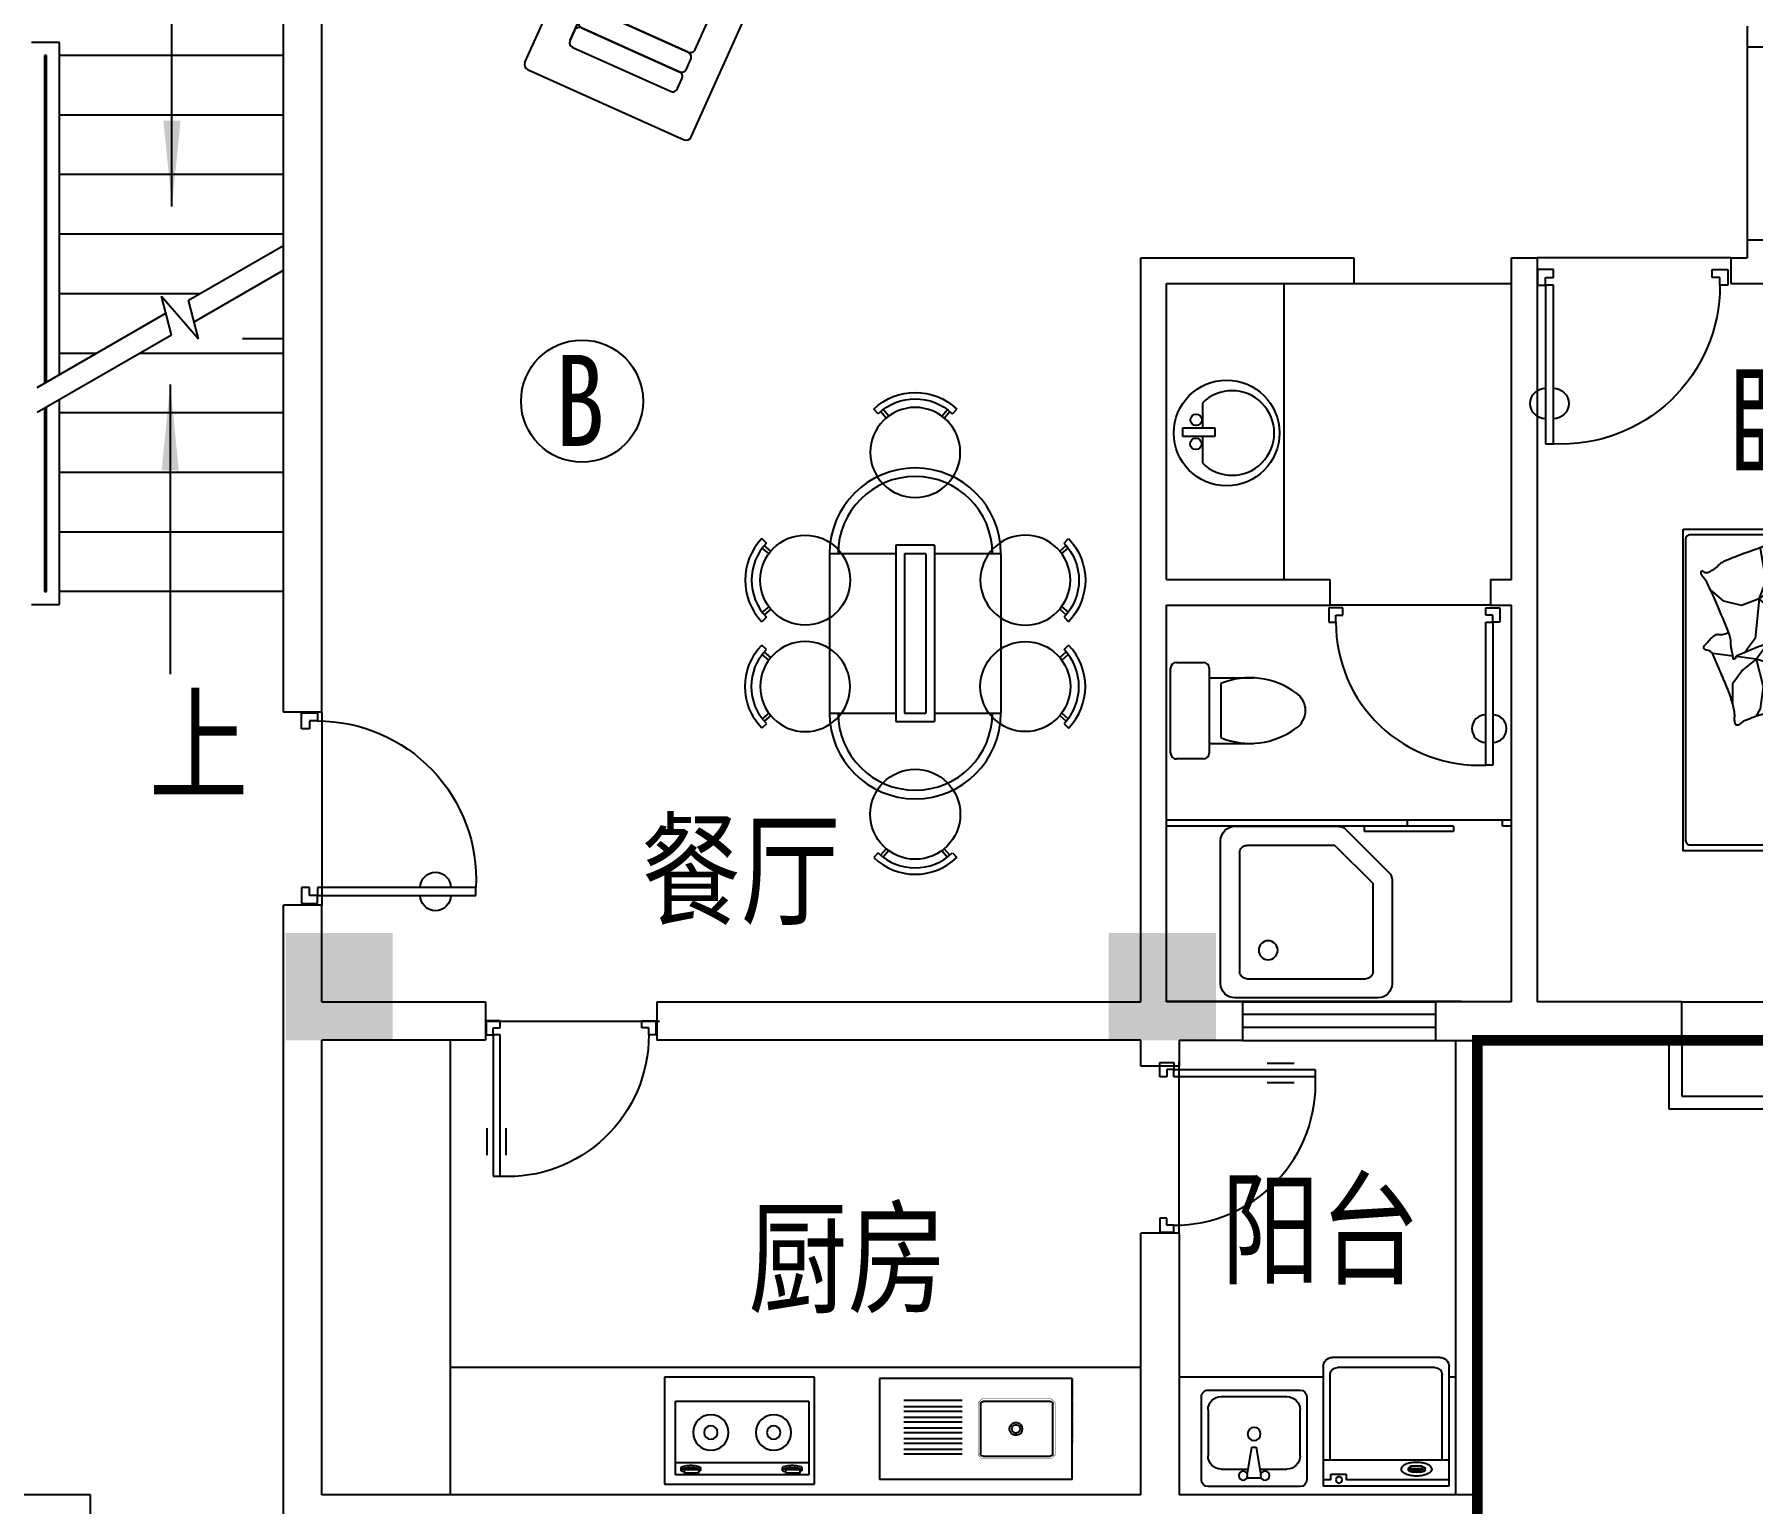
# Model space of a CAD drawing. Header units: millimetres. Extents: x 1454 to 36762, y 522 to 39654.
# Drawn here: x 21197 to 29214, y 24102 to 30954 of the extents above; entities that cross this region are included whole.
import ezdxf
from ezdxf.enums import TextEntityAlignment as Align

# ---------------------------------------------------------------- set-up
doc = ezdxf.new("R2010")
doc.units = ezdxf.units.MM
doc.linetypes.add('HIDDEN', pattern=[0.375, 0.25, -0.125])
for name, color, linetype in [('COLUMN', 7, 'Continuous'), ('GROUND', 2, 'Continuous'), ('PUB_DIM', 3, 'Continuous'), ('PUB_TEXT', 7, 'Continuous'), ('PUB_WALL', 255, 'Continuous'), ('STAIR', 2, 'Continuous'), ('TOILET', 7, 'Continuous'), ('TOTHER', 7, 'Continuous'), ('WALL', 4, 'Continuous'), ('WINDOW', 5, 'Continuous'), ('WINDOW_TEXT', 7, 'Continuous')]:
    doc.layers.add(name, color=color, linetype=linetype)
doc.styles.add('-黑体', font='simhei.ttf')
doc.styles.add('CHINA', font='romant', dxfattribs={"width": 0.8, "height": 150, "bigfont": 'fs64f'})
doc.styles.add('DIM_FONT', font='SIMPLEX.shx', dxfattribs={"width": 0.8})
doc.styles.add('SIMPLEX', font='SIMPLEX.SHX')
doc.styles.get("Standard").update_dxf_attribs({"font": 'arial.ttf'})

# ---------------------------------------------------------------- blocks, each defined once
blk = doc.blocks.new('_FZH')
blk.add_solid([(-0.5, -0.5), (0.5, -0.5), (-0.5, 0.5), (0.5, 0.5)])
blk = doc.blocks.new('M_A22TIB')
for p, q in [((-0.4493, 0.0763), (-0.4493, 0.8984)), ((-0.4493, 0.8984), (-0.4082, 0.8984)), ((-0.4082, 0.8984), (-0.4082, 0.0763)), ((-0.4904, 0.0763), (-0.4493, 0.0763)), ((-0.4904, -0.0059), (-0.4904, 0.0763)), ((-0.4493, 0.0763), (-0.4493, 0.0352)), ((-0.4082, 0.0763), (-0.4493, 0.0763)), ((-0.4493, 0.0352), (-0.4082, 0.0352)), ((-0.4082, 0.0352), (-0.4082, -0.0059)), ((0.455, 0.0352), (0.4139, 0.0352)), ((0.4139, 0.0352), (0.4139, -0.0059)), ((0.4961, 0.0763), (0.455, 0.0763)), ((0.455, 0.0763), (0.455, 0.0352)), ((0.4961, -0.0059), (0.4961, 0.0763)), ((-0.4082, -0.0059), (-0.4904, -0.0059)), ((-0.4904, -0.0059), (-0.4904, -0.0059)), ((0.4139, -0.0059), (0.4961, -0.0059)), ((0.4961, -0.0059), (0.4961, -0.0059))]:
    blk.add_line(p, q)
for centre, radius, start, end in [((-0.3671, 0.0773), 0.8221, 359.92833, 92.86603), ((-0.4493, 0.6888), 0.0791, 90, 270), ((-0.4082, 0.6888), 0.0791, 270, 90)]:
    blk.add_arc(centre, radius, start, end)
blk = doc.blocks.new('M_C54TQD')
for p, q in [((0, -52.4), (1500, -52.4)), ((25.8, -508.5), (25.8, -1967.8)), ((853.5, -488.5), (45.8, -488.5)), ((853.5, -488.5), (1471.6, -915.9)), ((45.8, -761.1), (915.3, -761.1)), ((1471.6, -1967.8), (1471.6, -915.9)), ((381, -1368.3), (394.8, -1471.4)), ((777.6, -1368.4), (698.4, -1472.4)), ((160.8, -1514.4), (136.8, -1517.8)), ((255.4, -1552.2), (160.8, -1514.4)), ((394.8, -1471.4), (369, -1593.5)), ((528.4, -1559.3), (508.6, -1470.4)), ((698.4, -1472.4), (623.3, -1602.7)), ((324.3, -1645), (255.4, -1552.2)), ((369, -1593.5), (324.3, -1645)), ((548.2, -1616.6), (528.4, -1559.3)), ((623.3, -1602.7), (605.5, -1658)), ((90.3, -1638.1), (87, -1644.6)), ((188.4, -1621), (90.3, -1638.1)), ((257.2, -1617.5), (188.4, -1621)), ((324.3, -1645), (257.2, -1617.5)), ((324.3, -1645), (510, -1663.9)), ((324.3, -1645), (355.2, -1727.5)), ((510, -1663.9), (559.9, -1700)), ((605.5, -1658), (548.2, -1616.6)), ((605.5, -1658), (593.7, -1752.2)), ((605.5, -1658), (734, -1626.4)), ((605.5, -1658), (654.9, -1721.3)), ((734, -1626.4), (836.8, -1640.3)), ((836.8, -1640.3), (872.8, -1660.3)), ((355.2, -1727.5), (334.6, -1810)), ((559.9, -1700), (572, -1708.6)), ((654.9, -1721.3), (720.1, -1768.7)), ((334.6, -1810), (281, -1872.6)), ((591.9, -1766.9), (580, -1861.5)), ((720.1, -1768.7), (813, -1768.7)), ((45.8, -1987.8), (1451.6, -1987.8))]:
    blk.add_line(p, q)
blk.add_lwpolyline([(0, -2000), (0, 0), (1500, 0), (1500, -2000)], close=True)
for points in [[(101, -126.8, -0.263368), (73, -108, -0.494818), (82.2, -89.3, -0.049225), (99.9, -87.5, -0.036831), (123.5, -89.3, -0.031893), (161.5, -97.4, 0.035782), (195.4, -104.4, 0.032941), (285.1, -110.3, 0.026564), (396.3, -104.4, 0.017905), (433.8, -99, -0.033397), (454, -96.8, -0.03204), (491.1, -97.5, 0.018442), (555.4, -100.5, 0.010837), (620.2, -99.8, 0.014624), (668.1, -96.8, 0.111249), (690.6, -89.5, -0.153708), (707.5, -85.5, -0.076444), (715, -87.2, -0.215512), (716.9, -89.3, -0.585858), (714.3, -92.3, 0.363489), (709.4, -94.9, 0.191716), (709.4, -106.4, -0.129675), (711.3, -123, -0.01735), (708.3, -139.8, 0.019326), (705.7, -154.9, 0.018818), (699, -223.3, 0.021828), (698.1, -282.6, 0.006204), (699.5, -316.4, 0.001963), (705.7, -423.3, 0.028341), (709.9, -459.4, -0.117014), (709.4, -468.3, -0.36606), (708, -469.3, -0.03973), (694.4, -466.5, -0.048309), (680.6, -461, 0.062981), (670, -457.1, 0.04058), (646.6, -453.7, 0.014345), (579.8, -451.4, 0.005484), (454.4, -452.2, 0.007153), (358.2, -455.2, 0.008762), (315.7, -457.9, -0.008153), (270, -460.8, -0.06251), (212.9, -456.4, 0.078669), (167.3, -454.4, 0.047825), (144.9, -459.1, -0.034494), (114.1, -466.5, -0.023571), (88.8, -469.5, -0.510228), (87.8, -468.3), (95.3, -438.3), (116, -355.7, 0.073041), (118, -336.2, 0.023305), (112.2, -275, 0.018299), (108.2, -252.2, -0.01097), (100.8, -214.2, -0.042281), (97.9, -179.9, -0.027201), (100.8, -126.5)], [(99.3, -142.8, -0.05369), (113.5, -155.8, -0.070312), (121.6, -168.1, -0.015448), (125.4, -176.6, -0.013244), (129.1, -186.8, -0.082127), (132.1, -204.9, -0.064164), (129.1, -228.1)], [(100.8, -126.8, -0.077379), (135.6, -152.1, -0.077379), (161.1, -186.8, -0.047525), (171, -211.5, -0.047525), (176.1, -237.5)], [(574.8, -100.6, 0.027842), (551.1, -111.2, 0.048685), (538.5, -119.3, 0.023666), (510.6, -143.6, 0.031223), (491.6, -164.3, 0.046801), (486.5, -172, 0.023191), (478.4, -188.7)], [(656.8, -94.9, 0.088153), (622.3, -98.4, 0.088153), (591.1, -113.7, 0.077547), (569.5, -135.3, 0.077547), (555.4, -162.4)], [(810.2, -126.8, -0.263368), (782.3, -108, -0.494818), (791.4, -89.3, -0.049225), (809.1, -87.5, -0.036831), (832.8, -89.3, -0.031893), (870.7, -97.4, 0.035782), (904.6, -104.4, 0.032941), (994.3, -110.3, 0.026564), (1105.5, -104.4, 0.017905), (1143, -99, -0.033397), (1163.3, -96.8, -0.03204), (1200.3, -97.5, 0.018442), (1264.7, -100.5, 0.010837), (1329.4, -99.8, 0.014624), (1377.3, -96.8, 0.111249), (1399.9, -89.5, -0.153708), (1416.8, -85.5, -0.076444), (1424.2, -87.2, -0.215512), (1426.2, -89.3, -0.585858), (1423.5, -92.3, 0.363489), (1418.6, -94.9, 0.191716), (1418.6, -106.4, -0.129675), (1420.5, -123, -0.01735), (1417.5, -139.8, 0.019326), (1414.9, -154.9, 0.018818), (1408.3, -223.3, 0.021828), (1407.4, -282.6, 0.006204), (1408.8, -316.4, 0.001963), (1414.9, -423.3, 0.028341), (1419.2, -459.4, -0.117014), (1418.6, -468.3, -0.36606), (1417.2, -469.3, -0.03973), (1403.6, -466.5, -0.048309), (1389.9, -461, 0.062981), (1379.2, -457.1, 0.04058), (1355.8, -453.7, 0.014345), (1289.1, -451.4, 0.005484), (1163.6, -452.2, 0.007153), (1067.5, -455.2, 0.008762), (1024.9, -457.9, -0.008153), (979.2, -460.8, -0.06251), (922.1, -456.4, 0.078669), (876.5, -454.4, 0.047825), (854.1, -459.1, -0.034494), (823.4, -466.5, -0.023571), (798, -469.5, -0.510228), (797.1, -468.3), (804.6, -438.3), (825.2, -355.7, 0.073041), (827.2, -336.2, 0.023305), (821.5, -275, 0.018299), (817.4, -252.2, -0.01097), (810.1, -214.2, -0.042281), (807.2, -179.9, -0.027201), (810.1, -126.5)], [(1284.1, -100.6, 0.027842), (1260.3, -111.2, 0.048685), (1247.8, -119.3, 0.023666), (1219.8, -143.6, 0.031223), (1200.8, -164.3, 0.046801), (1195.7, -172, 0.023191), (1187.7, -188.7)], [(1366.1, -94.9, 0.088153), (1331.5, -98.4, 0.088153), (1300.3, -113.7, 0.077547), (1278.7, -135.3, 0.077547), (1264.7, -162.4)], [(660.6, -455.2, 0.016108), (621.7, -429, 0.024599), (594.9, -413.9, 0.009477), (545.8, -390.6, 0.015937), (516, -378.3, 0.072521), (499.6, -374.7, 0.033339), (463.4, -374.5)], [(191.4, -453.7, 0.009729), (218.7, -444.6, 0.009729), (245.6, -434.6, 0.007971), (267.3, -425.5, 0.007971), (288.8, -415.8)], [(900.6, -453.7, 0.009729), (927.9, -444.6, 0.009729), (954.8, -434.6, 0.007971), (976.6, -425.5, 0.007971), (998, -415.8)], [(853.5, -488.5, -0.085272), (916.8, -598.6, -0.124044), (926, -686.2), (912.4, -781.6), (914.1, -911.7)], [(914.1, -911.7, 0.007867), (1031.7, -893.9, 0.009508), (1128.5, -875.9, 0.006616), (1193.5, -861.5, -0.023828), (1211.7, -858.2, -0.080713), (1230.3, -858.7, -0.009591), (1382.9, -890.6, -0.013133), (1416.4, -899.2, -0.007859), (1471.6, -915.9)], [(464, -1480.4, 0.025626), (475.6, -1477.6, 0.0108), (604.9, -1436, 0.00456), (692.4, -1404.8, 0.01125), (727.5, -1391, 0.069394), (746.3, -1379.9, -0.079756), (762.9, -1370.5, -0.106399), (777.6, -1368.4, -0.328642), (781.6, -1371.8, -0.299547), (779.2, -1378.3, 0.189917), (773.7, -1387.1, 0.033518), (772.5, -1397.4, 0.075627), (773, -1402, 0.053489), (776, -1409.8, 0.017838), (788.1, -1431.8, 0.038394), (805.3, -1456.1, -0.059529), (815.7, -1472.2, -0.035943), (826.3, -1498.4, -0.011245), (851.9, -1584.7, -0.006203), (862.2, -1624.3, 0.010783), (868.3, -1647, 0.019485), (872.8, -1660.3, 0.005062), (892.4, -1710.5, 0.101392), (909.1, -1735.8, -0.223768), (914, -1749.2, -0.25558), (910.9, -1753.8, -0.081563), (895.2, -1758.9, -0.071805), (878.1, -1759, 0.069985), (860.5, -1759.1, 0.03546), (801, -1772.1, 0.029432), (732, -1796.8, 0.001554), (698.6, -1811.2, -0.00152), (664.5, -1825.8, -0.004735), (629.3, -1840.5, 0.00382), (585.5, -1858.6, 0.296001), (563.6, -1890.9, -0.649774), (542.2, -1899.9, -0.02319), (537.7, -1895.3, 0.0288), (534, -1891.6, 0.005727), (527.4, -1885.8, -0.004358), (518.8, -1878.2, -0.027528), (501.8, -1861.4, -0.046214), (493.2, -1849.9, -0.194121), (490.4, -1833.2, 0.133719), (489.3, -1809.2, 0.005779), (481.8, -1787.2, 0.008882)]]:
    blk.add_lwpolyline(points, format="xyb")
blk.add_lwpolyline([(58.1, -1583.2, 0.101392), (39.5, -1559.2, -0.223768), (33.6, -1546.2, -0.25558), (36.4, -1541.4, -0.081563), (51.6, -1535.1, -0.071805), (68.7, -1533.7, 0.069985), (86.2, -1532.2, 0.03546), (144.5, -1514.8, 0.029432), (211.5, -1484.8, 0.001554), (243.6, -1467.9, -0.00152), (276.5, -1450.7, -0.004735), (310.5, -1433.4, 0.00382), (352.7, -1412, 0.296001), (372.1, -1378.1, -0.649774), (392.8, -1367.5, -0.02319), (397.6, -1371.7, 0.0288), (401.6, -1375.1, 0.005727), (408.6, -1380.4, -0.004358), (417.8, -1387.3, -0.027528), (436, -1402.8, -0.046214), (445.5, -1413.5, -0.194121), (449.5, -1430, 0.133719), (452.5, -1453.8, 0.011505), (471.2, -1496.2, 0.008882), (497.5, -1550, 0.012426), (534.6, -1618.4, -0.033612), (547.3, -1644.2), (570.3, -1700.5), (588.1, -1744, 0.224341), (602.6, -1757.3, -0.722772), (602.8, -1766.1, -0.103513), (599, -1766.6, 0.053465), (591.8, -1766.9, 0.030109), (568.7, -1771.5, -0.031436), (546.6, -1775.9, -0.05324), (531.5, -1776.4, 0.05518), (516.9, -1776.8, 0.056271), (491.6, -1783.4, 0.0108), (365.9, -1834.8, 0.00456), (281, -1872.6, 0.01125), (247.1, -1889, 0.069394), (229.2, -1901.6, -0.079756), (213.3, -1912.2, -0.106399), (198.9, -1915.4, -0.328642), (194.6, -1912.4, -0.299547), (196.5, -1905.7, 0.189917), (201.3, -1896.5, 0.033518), (201.7, -1886.2, 0.075627), (200.8, -1881.6, 0.053489), (197.3, -1874, 0.017838), (183.5, -1853, 0.038394), (164.5, -1830.2, -0.059529), (152.9, -1814.9, -0.035943), (140.3, -1789.6, -0.011245), (108.1, -1705.4, -0.006203), (94.9, -1666.8, 0.010783), (87, -1644.6, 0.019485), (81.6, -1631.7, 0.005062)], format="xyb", close=True)
for centre, start, end in [((45.8, -508.5), 90, 180), ((45.8, -741.1), 180, 270), ((45.8, -1967.8), 180, 270), ((1451.6, -1967.8), 270, 0)]:
    blk.add_arc(centre, 20, start, end)
at = {"style": 'DIM_FONT', "width": 0.8, "flags": 9}
for tag in ['YSIZE', 'XSIZE']:
    blk.add_attdef(tag, (0, 0), '', height=0.5, dxfattribs=at)
blk = doc.blocks.new('_WBLK')
for p, q in [((-0.5, 0.5), (0.5, 0.5)), ((0.5, 0.1667), (-0.5, 0.1667)), ((0.5, -0.1667), (-0.5, -0.1667)), ((-0.5, -0.5), (0.5, -0.5))]:
    blk.add_line(p, q)
at = {"layer": 'WINDOW_TEXT', "style": 'SIMPLEX', "flags": 9}
blk.add_attdef('A', text='', height=1, dxfattribs=at).set_placement((0, 1.5), align=Align.MIDDLE)
blk = doc.blocks.new('M_E27FMO')
at = {"color": 0, "linetype": 'ByBlock'}
for p, q in [((-185.9, 0.6), (-549.7, 0.6)), ((-599.7, -49.4), (-599.7, -549.4)), ((-9.5, -162.1), (-162.4, -9.2)), ((-533.1, -507.8), (-533.1, -91.1)), ((-508.1, -66.1), (-199.7, -66.1)), ((-66.4, -199.4), (-199.7, -66.1)), ((-66.4, -199.4), (-66.4, -507.8)), ((0.3, -549.4), (0.3, -185.6)), ((-91.4, -532.8), (-508.1, -532.8)), ((-549.7, -599.4), (-49.7, -599.4))]:
    blk.add_line(p, q, dxfattribs=at)
blk.add_circle((-433.1, -432.8), 33.3, dxfattribs=at)
for centre, radius, start, end in [((-549.7, -49.4), 50, 90, 180), ((-185.9, -32.8), 33.3, 45, 90), ((-508.1, -91.1), 25, 90, 180), ((-33.1, -185.6), 33.3, 0, 45), ((-508.1, -507.8), 25, 180, 270), ((-91.4, -507.8), 25, 270, 0), ((-549.7, -549.4), 50, 180, 270), ((-49.7, -549.4), 50, 270, 0)]:
    blk.add_arc(centre, radius, start, end, dxfattribs=at)
at = {"style": 'DIM_FONT', "width": 0.8, "flags": 9}
for tag in ['YSIZE', 'XSIZE']:
    blk.add_attdef(tag, (0, 0), '', height=0.5, dxfattribs=at)
blk = doc.blocks.new('M_A23MCU')
for p, q in [((-0.454, 0.081), (-0.454, 0.905)), ((-0.454, 0.905), (-0.413, 0.905)), ((-0.413, 0.905), (-0.413, 0.081)), ((-0.489, 0.782), (-0.489, 0.624)), ((-0.378, 0.782), (-0.378, 0.624)), ((-0.495, -0.002), (-0.495, 0.081)), ((-0.495, 0.081), (-0.454, 0.081)), ((-0.413, 0.081), (-0.454, 0.081)), ((-0.454, 0.081), (-0.454, 0.039)), ((-0.454, 0.039), (-0.413, 0.039)), ((-0.413, 0.039), (-0.413, -0.002)), ((0.412, 0.039), (0.412, -0.002)), ((0.453, 0.039), (0.412, 0.039)), ((0.453, 0.081), (0.453, 0.039)), ((0.494, 0.081), (0.453, 0.081)), ((0.494, -0.002), (0.494, 0.081)), ((-0.413, -0.002), (-0.495, -0.002)), ((-0.495, -0.002), (-0.495, -0.002)), ((0.412, -0.002), (0.494, -0.002)), ((0.494, -0.002), (0.494, -0.002))]:
    blk.add_line(p, q)
blk.add_arc((-0.372, 0.082), 0.825, 359.9283, 92.866)
blk = doc.blocks.new('M_C33SQR')
for p, q in [((-432.9, 755), (-432.9, 25)), ((392.1, 780), (-407.9, 780)), ((417.1, 755), (417.1, 25)), ((242.1, 600), (-257.9, 600)), ((267.1, 575), (267.1, 0)), ((392.1, 0), (-407.9, 0))]:
    blk.add_line(p, q)
for points in [[(242.1, 600), (-257.9, 600, 0.414214), (-282.9, 575), (-282.9, 525, 0.414214), (-257.9, 500), (242.1, 500, 0.414214), (267.1, 525), (267.1, 575, 0.414214)], [(242.1, 500), (-257.9, 500, 0.414214), (-282.9, 475), (-282.9, 425, 0.414214), (-257.9, 400), (242.1, 400, 0.414214), (267.1, 425), (267.1, 475, 0.414214)], [(242.1, 400), (-257.9, 400, 0.414214), (-282.9, 375), (-282.9, 25, 0.414214), (-257.9, 0), (242.1, 0, 0.414214), (267.1, 25), (267.1, 375, 0.414214)]]:
    blk.add_lwpolyline(points, format="xyb", close=True)
for centre, start, end in [((-407.9, 755), 90, 180), ((392.1, 755), 0, 90), ((242.1, 575), 0, 90), ((-407.9, 25), 180, 270), ((392.1, 25), 270, 0)]:
    blk.add_arc(centre, 25, start, end)
at = {"width": 0.8, "flags": 9}
for tag in ['XSIZE', 'YSIZE']:
    blk.add_attdef(tag, (0, 0), '', height=0.5, dxfattribs=at)
blk = doc.blocks.new('_ARROW')
blk.add_solid([(0, 0), (-1, 0.1), (-1, -0.1)])
blk = doc.blocks.new('M_C58LWA')
for p, q in [((-173, -180.5), (-193.7, -202.2)), ((-135.6, -160.4), (-161.4, -190.9)), ((-123.8, -169.6), (-149.7, -200.2)), ((123.8, -169.6), (149.7, -200.2)), ((135.6, -160.4), (161.4, -190.9)), ((173, -180.5), (193.7, -202.2))]:
    blk.add_line(p, q)
at = {"linetype": 'Continuous'}
blk.add_circle((0, 0), 210, dxfattribs=at)
for radius in [280, 250]:
    blk.add_arc((0, 0), radius, 226.22072, 313.77928)
at = {"style": 'DIM_FONT', "width": 0.8, "flags": 9}
for tag in ['YSIZE', 'XSIZE']:
    blk.add_attdef(tag, (0, 0), '', height=0.5, dxfattribs=at)
blk = doc.blocks.new('M_E31EAW')
at = {"color": 0, "linetype": 'ByBlock'}
for p, q in [((419.3, 245.5), (30.7, 245.5)), ((0, 214.8), (0, -214.8)), ((143.2, 214.8), (358, 214.8)), ((450, -214.8), (450, 214.8)), ((81.8, 25.6), (81.8, 153.4)), ((419.3, 153.4), (419.3, -153.4)), ((40.9, -30.7), (40.9, 30.7)), ((184.1, 10.2), (61.4, 30.7)), ((184.1, -10.2), (184.1, 10.2)), ((61.4, -30.7), (184.1, -10.2)), ((81.8, -153.4), (81.8, -25.6)), ((358, -214.8), (143.2, -214.8)), ((30.7, -245.5), (419.3, -245.5))]:
    blk.add_line(p, q, dxfattribs=at)
for centre, radius in [((51.1, 51.1), 20.5), ((245.5, 0), 30.7), ((51.1, -51.1), 20.5)]:
    blk.add_circle(centre, radius, dxfattribs=at)
for centre, radius, start, end in [((30.7, 214.8), 30.7, 90, 180), ((419.3, 214.8), 30.7, 0, 90), ((143.2, 153.4), 61.4, 90, 180), ((358, 153.4), 61.4, 0, 90), ((143.2, -153.4), 61.4, 180, 270), ((358, -153.4), 61.4, 270, 0), ((30.7, -214.8), 30.7, 180, 270), ((419.3, -214.8), 30.7, 270, 0)]:
    blk.add_arc(centre, radius, start, end, dxfattribs=at)
at = {"style": 'DIM_FONT', "width": 0.8, "flags": 9}
for tag in ['YSIZE', 'XSIZE']:
    blk.add_attdef(tag, (0, 0), '', height=0.5, dxfattribs=at)
blk = doc.blocks.new('M_E16')
for p, q in [((-358.7, -350.6), (-358.7, -119.3)), ((-346.9, -107.1), (-34.1, -107.1)), ((-22.3, -119.3), (-22.3, -350.6)), ((63.3, -103.3), (335.6, -103.3)), ((63.3, -131.7), (335.6, -131.7)), ((63.3, -153.3), (335.6, -153.3)), ((63.3, -181.7), (335.6, -181.7)), ((63.3, -203.3), (335.6, -203.3)), ((63.3, -231.7), (335.6, -231.7)), ((63.3, -253.3), (335.6, -253.3)), ((63.3, -281.7), (335.6, -281.7)), ((63.3, -303.3), (335.6, -303.3)), ((-34.1, -362.8), (-346.9, -362.8)), ((63.3, -331.7), (335.6, -331.7)), ((63.3, -353.3), (335.6, -353.3))]:
    blk.add_line(p, q)
for points, const_width in [([(-370.5, -356.7), (-370.5, -113.2)], 2), ([(-352.8, -95), (-370.5, -113.2)], 1.91), ([(-352.8, -95), (-28.2, -95)], 1.8), ([(-10.5, -113.2), (-28.2, -95)], 1.91), ([(-10.5, -113.2), (-10.5, -356.7)], 2), ([(-370.5, -356.7), (-352.8, -375)], 1.91), ([(-28.2, -375), (-352.8, -375)], 1.8), ([(-28.2, -375), (-10.5, -356.7)], 1.91)]:
    blk.add_lwpolyline(points, dxfattribs=dict(const_width=const_width))
for points in [[(-346.9, -107.1), (-350.9, -107.9), (-354.4, -110), (-357.1, -113.2), (-358.5, -117.2), (-358.7, -119.3)], [(-22.3, -119.3), (-23, -115.1), (-25, -111.5), (-28.2, -108.8), (-32, -107.3), (-34.1, -107.1)], [(-216.3, -235), (-214.5, -245.4), (-209.4, -254.5), (-201.5, -261.3), (-191.9, -264.9), (-181.7, -264.9), (-172, -261.3), (-164.2, -254.5), (-159.1, -245.4), (-157.3, -235), (-159.1, -224.6), (-164.2, -215.4), (-172, -208.6), (-181.7, -205), (-191.9, -205), (-201.5, -208.6), (-209.4, -215.4), (-214.5, -224.6), (-216.3, -235)], [(-206, -235), (-204.8, -241.7), (-201.5, -247.7), (-196.4, -252.1), (-190.1, -254.4), (-183.5, -254.4), (-177.2, -252.1), (-172.1, -247.7), (-168.8, -241.7), (-167.6, -235), (-168.8, -228.2), (-172.1, -222.2), (-177.2, -217.8), (-183.5, -215.5), (-190.1, -215.5), (-196.4, -217.8), (-201.5, -222.2), (-204.8, -228.2), (-206, -235)], [(-358.7, -350.6), (-358, -354.8), (-355.9, -358.4), (-352.8, -361.2), (-348.9, -362.6), (-346.9, -362.8)], [(-34.1, -362.8), (-30, -362.1), (-26.5, -359.9), (-23.9, -356.7), (-22.4, -352.7), (-22.3, -350.6)]]:
    blk.add_lwpolyline(points)
at = {"layer": 'TOTHER', "linetype": 'Continuous'}
for p, q in [((-450, 0), (450, 0)), ((-450, -470.6), (-450, 0)), ((450, 0), (450, -470.6)), ((-450, -470.6), (450, -470.6))]:
    blk.add_line(p, q, dxfattribs=at)
at = {"layer": 'TOTHER', "linetype": 'HIDDEN'}
blk.add_line((-450, 0), (-450, -300), dxfattribs=at)
at = {"width": 0.8, "flags": 9}
for tag in ['XSIZE', 'YSIZE']:
    blk.add_attdef(tag, (0, 0), '', height=0.5, dxfattribs=at)
blk = doc.blocks.new('M_E19')
for p, q in [((-323.5, -113.1), (-323.5, -455.5)), ((299.3, -113.1), (-323.5, -113.1)), ((299.3, -455.5), (299.3, -113.1)), ((-323.5, -399.8), (299.3, -399.8)), ((-323.5, -455.5), (299.3, -455.5)), ((-290.9, -422.1), (-290.8, -433.8)), ((-215.7, -431.5), (-280.4, -431.5)), ((-280.4, -431.5), (-280.4, -448.2)), ((-280.4, -448.2), (-215.7, -448.2)), ((-215.7, -448.2), (-215.7, -431.5)), ((-199.1, -423.2), (-199.1, -433.7)), ((182.1, -422.1), (182.2, -433.8)), ((192.6, -431.5), (192.6, -448.2)), ((257.3, -431.5), (192.6, -431.5)), ((192.6, -448.2), (257.3, -448.2)), ((257.3, -448.2), (257.3, -431.5)), ((273.9, -423.2), (273.9, -433.7))]:
    blk.add_line(p, q)
for points in [[(-199.1, -423.2, 0.259034), (-201, -419.8, 0.076276), (-212.5, -414.9, 0.036515), (-226.1, -412.4, 0.026615), (-244.9, -411.4, 0.026615), (-263.8, -412.4, 0.036515), (-277.3, -414.9, 0.076276), (-288.9, -419.8, 0.259034), (-290.8, -423.2, 0.078462), (-290.6, -424.5, 0.056762)], [(-199.1, -433.7, 0.259034), (-201, -430.3, 0.076276), (-212.5, -425.4, 0.036515), (-226.1, -422.9, 0.026615), (-244.9, -421.9, 0.026615), (-263.8, -422.9, 0.036515), (-277.3, -425.4, 0.076276), (-288.9, -430.3, 0.259034), (-290.8, -433.7, 0.259034), (-288.9, -437.2, 0.056762), (-280.4, -441.2, 0.036515)], [(-215.7, -442.9, 0.008736), (-212.5, -442.1, 0.076276), (-201, -437.2, 0.259034), (-199.1, -433.7, 0.259034)], [(273.9, -423.2, 0.259034), (272, -419.8, 0.076276), (260.5, -414.9, 0.036515), (246.9, -412.4, 0.026615), (228.1, -411.4, 0.026615), (209.2, -412.4, 0.036515), (195.7, -414.9, 0.076276), (184.1, -419.8, 0.259034), (182.2, -423.2, 0.078462), (182.4, -424.5, 0.056762)], [(273.9, -433.7, 0.259034), (272, -430.3, 0.076276), (260.5, -425.4, 0.036515), (246.9, -422.9, 0.026615), (228.1, -421.9, 0.026615), (209.2, -422.9, 0.036515), (195.7, -425.4, 0.076276), (184.1, -430.3, 0.259034), (182.2, -433.7, 0.259034), (184.1, -437.2, 0.056762), (192.6, -441.2, 0.036515)], [(257.3, -442.9, 0.008736), (260.5, -442.1, 0.076276), (272, -437.2, 0.259034), (273.9, -433.7, 0.259034)]]:
    blk.add_lwpolyline(points, format="xyb")
at = {"layer": 'TOTHER', "linetype": 'Continuous'}
for p, q in [((-350, 0), (350, 0)), ((-350, -500), (-350, 0)), ((350, 0), (350, -500)), ((350, -500), (-350, -500))]:
    blk.add_line(p, q, dxfattribs=at)
for centre, radius in [((-158.4, -258.5), 82.5), ((-158.4, -258.5), 31.6), ((134.2, -258.5), 82.5), ((134.2, -258.5), 31.6)]:
    blk.add_circle(centre, radius, dxfattribs=at)
at = {"width": 0.8, "flags": 9}
for tag in ['XSIZE', 'YSIZE']:
    blk.add_attdef(tag, (0, 0), '', height=0.5, dxfattribs=at)
blk = doc.blocks.new('M_E24TTP')
at = {"layer": 'TOILET', "color": 7}
for p, q in [((-169.7, 200.4), (-169.7, 430.4)), ((169.7, 200.4), (169.7, 430.4)), ((-220, 200), (220, 200)), ((-139.7, 260.4), (139.7, 260.4)), ((-250, 30), (-250, 170)), ((250, 170), (250, 30)), ((220, 0), (-220, 0))]:
    blk.add_line(p, q, dxfattribs=at)
for centre, radius, start, end in [((227.4, 412.8), 397.5, 143.36186, 202.54952), ((0, 589.6), 109.8, 33.45086, 146.54914), ((-227.4, 412.8), 397.5, 337.45048, 36.63814), ((-220, 170), 30, 90, 180), ((220, 170), 30, 0, 90), ((-220, 30), 30, 180, 270), ((220, 30), 30, 270, 0)]:
    blk.add_arc(centre, radius, start, end, dxfattribs=at)
at = {"style": 'DIM_FONT', "width": 0.8, "flags": 9}
for tag in ['YSIZE', 'XSIZE']:
    blk.add_attdef(tag, (0, 0), '', height=0.5, dxfattribs=at)
blk = doc.blocks.new('M_E33IEP')
at = {"linetype": 'Continuous'}
for p, q in [((135.1, 135.3), (135.1, 19.6)), ((43.6, -21.1), (43.6, 19.6)), ((43.6, 19.6), (193.6, 19.6)), ((193.6, 19.6), (193.6, -21.1)), ((193.6, -21.1), (43.6, -21.1)), ((135.1, -21.1), (135.1, -144.4))]:
    blk.add_line(p, q, dxfattribs=at)
for centre, radius in [((248.3, -4.6), 246.4), ((105.9, 56.4), 26.7), ((104.6, -55.4), 26.7)]:
    blk.add_circle(centre, radius, dxfattribs=at)
blk.add_arc((273.7, -4.6), 196.9, 225.25267, 134.74733, dxfattribs=at)
at = {"style": 'DIM_FONT', "width": 0.8, "flags": 9}
for tag in ['YSIZE', 'XSIZE']:
    blk.add_attdef(tag, (0, 0), '', height=0.5, dxfattribs=at)
at = {"linetype": 'Continuous', "style": 'CHINA', "width": 0.8, "flags": 9}
for tag in ['XSIZE', 'YSIZE']:
    blk.add_attdef(tag, (1.9, -251), '', height=150, dxfattribs=at)
blk = doc.blocks.new('M_E20')
for p, q in [((345, 0), (-345, 0)), ((-302.4, -35.8), (-345, -35.8)), ((-302.4, -35), (-302.4, -65.6)), ((-302.4, -65.6), (-219.3, -65.6)), ((-219.3, -65.6), (-219.3, -35)), ((345, -35.8), (-219.3, -35.8)), ((123, -86.9), (123.1, -98.6)), ((214.8, -88), (214.8, -98.5)), ((-307.3, -144.3), (-307.3, -611)), ((133.5, -96.3), (133.5, -112.9)), ((198.1, -96.3), (133.5, -96.3)), ((133.5, -112.9), (198.1, -112.9)), ((198.1, -112.9), (198.1, -96.3)), ((307.3, -144.3), (307.3, -611)), ((267.3, -651), (-267.3, -651))]:
    blk.add_line(p, q)
blk.add_lwpolyline([(83.3, -94.4, 0.185158), (88.2, -107.2, 0.102042), (107.7, -121.5, 0.060862), (132.7, -129.5, 0.047173), (166.5, -132.7, 0.047173), (200.2, -129.5, 0.060862), (225.3, -121.5, 0.102042), (244.7, -107.2, 0.185158), (249.6, -94.4, 0.185158), (244.7, -81.7, 0.102042), (225.3, -67.3, 0.060862), (200.2, -59.3, 0.047173), (166.5, -56.1, 0.047173), (132.7, -59.3, 0.060862), (107.7, -67.3, 0.102042), (88.2, -81.7, 0.185158)], format="xyb", close=True)
for points in [[(214.8, -88, 0.259034), (212.9, -84.6, 0.076276), (201.4, -79.7, 0.036515), (187.8, -77.2, 0.026615), (169, -76.2, 0.026615), (150.1, -77.2, 0.036515), (136.6, -79.7, 0.076276), (125, -84.6, 0.259034), (123.1, -88, 0.078462), (123.3, -89.3, 0.056762)], [(214.8, -98.5, 0.259034), (212.9, -95.1, 0.076276), (201.4, -90.2, 0.036515), (187.8, -87.7, 0.026615), (169, -86.7, 0.026615), (150.1, -87.7, 0.036515), (136.6, -90.2, 0.076276), (125, -95.1, 0.259034), (123.1, -98.5, 0.259034), (125, -102, 0.056762), (133.5, -106, 0.036515)], [(198.1, -107.7, 0.008736), (201.4, -106.9, 0.076276), (212.9, -102, 0.259034), (214.8, -98.5, 0.259034)]]:
    blk.add_lwpolyline(points, format="xyb")
blk.add_circle((-258.7, -35), 17.5)
for centre, start, end in [((-267.3, -611), 180, 270), ((267.3, -611), 270, 0)]:
    blk.add_arc(centre, 40, start, end)
at = {"layer": 'TOTHER', "linetype": 'Continuous'}
for p, q in [((-345, -655.8), (-345, 0)), ((345, 0), (345, -655.8)), ((-345, -144.7), (345, -144.7)), ((295, -705.8), (-295, -705.8))]:
    blk.add_line(p, q, dxfattribs=at)
for centre, start, end in [((-295, -655.8), 180, 270), ((295, -655.8), 270, 0)]:
    blk.add_arc(centre, 50, start, end, dxfattribs=at)
at = {"width": 0.8, "flags": 9}
for tag in ['XSIZE', 'YSIZE']:
    blk.add_attdef(tag, (0, 0), '', height=0.5, dxfattribs=at)

msp = doc.modelspace()

# ---------------------------------------------------------------- linework, layer by layer
for p, q in [((25216.9, 28572.3), (25216.9, 27749.4)), ((25396.9, 28572.3), (25216.9, 28572.3)), ((25396.9, 28572.3), (25396.9, 27749.4)), ((24906.9, 28532.3), (24906.9, 27789.4)), ((25216.9, 28532.3), (24906.9, 28532.3)), ((25256.9, 28532.3), (25256.9, 27789.4)), ((25356.9, 28532.3), (25256.9, 28532.3)), ((25356.9, 28532.3), (25356.9, 27789.4)), ((25706.9, 28532.3), (25396.9, 28532.3)), ((25706.9, 28532.3), (25706.9, 27789.4)), ((27990.5, 28292.7), (27240.5, 28292.7)), ((24906.9, 27789.4), (25216.9, 27789.4)), ((25216.9, 27749.4), (25396.9, 27749.4)), ((25256.9, 27789.4), (25356.9, 27789.4)), ((25396.9, 27789.4), (25706.9, 27789.4)), ((26478.8, 27291, -28344.3), (28088.8, 27291, -28344.3)), ((27818.5, 27261, -56688.6), (26478.8, 27261, -56688.6)), ((27403.4, 27236.3, -28344.3), (27403.4, 27261, -28344.3)), ((27604.1, 27261, -28344.3), (27604.1, 27291, -28344.3)), ((27818.5, 27261, -28344.3), (27818.5, 27236.3, -28344.3)), ((28045.9, 27261, -28344.3), (28045.9, 27291, -28344.3)), ((28088.8, 27261, -56688.6), (28045.9, 27261, -56688.6)), ((27818.5, 27236.3, -28344.3), (27403.4, 27236.3, -28344.3)), ((28882.6, 26003, -28344.3), (30252.1, 26003, -28344.3)), ((28822.6, 25943, -28344.3), (30312.1, 25943, -28344.3)), ((26358.8, 24736.5, 5841.6), (23138.8, 24736.5, -28684.3))]:
    msp.add_line(p, q)
at = {"linetype": 'ByBlock'}
for p, q in [((27828.8, 24143), (27828.8, 26262.7)), ((27928.8, 24143), (27928.8, 26262.7))]:
    msp.add_line(p, q, dxfattribs=at)
at = {"const_width": 50, "elevation": -28344.3}
msp.add_lwpolyline([(9358.8, 13670), (9358.8, 21850), (14368.8, 21850), (14368.8, 26263), (9358.8, 26263), (9358.8, 34443), (20138.8, 34443), (20138.8, 32209.4), (22358.8, 32209.4), (22358.8, 34443), (32838.8, 34443), (32838.8, 26263), (27928.8, 26262.7), (27928.8, 21850.3), (32838.8, 21850.3), (32838.8, 13670), (22358.8, 13670), (22358.8, 16578.3), (20138.8, 16578.3), (20138.8, 13670)], close=True, dxfattribs=at)
for centre, radius, start, end in [((25306.9, 28532.3), 400, 0, 180), ((25306.9, 28532.3), 360, 0, 180), ((25306.9, 27789.4), 400, 180, 0), ((25306.9, 27789.4), 360, 180, 0)]:
    msp.add_arc(centre, radius, start, end)
at = {"layer": 'GROUND', "linetype": 'ByBlock'}
for p, q in [((23313.1, 26353), (24113.1, 26353)), ((26538.8, 25363), (26538.8, 26163))]:
    msp.add_line(p, q, dxfattribs=at)
at = {"layer": 'PUB_DIM'}
for p, q in [((29188.8, 30896.3, -28344.3), (29188.8, 29996.3, -28344.3)), ((29112.3, 29912.7, -28344.3), (28208.7, 29912.7, -28344.3))]:
    msp.add_line(p, q, dxfattribs=at)
at = {"layer": 'PUB_DIM', "linetype": 'ByBlock'}
for points in [[(21839.1, 30151.6), (21839.1, 31428.8), (20744, 31428.8), (20744, 27960.7)], [(21830.9, 29320.9), (21830.9, 27971)]]:
    msp.add_lwpolyline(points, dxfattribs=at)
at = {"layer": 'PUB_WALL', "linetype": 'ByBlock'}
for p, q in [((27353.6, 29792.7, -28344.3), (28088.8, 29792.7, -28344.3)), ((22538.8, 27793, -28344.3), (22538.8, 26893, -28344.3)), ((28882.6, 26442.7, -28344.3), (30252.1, 26442.7, -28344.3)), ((28822.6, 26263, -28344.3), (28822.6, 25943, -28344.3)), ((28882.6, 26263, -28344.3), (28882.6, 26003, -28344.3))]:
    msp.add_line(p, q, dxfattribs=at)
msp.add_circle((23752.3, 29243.9), 284.7, dxfattribs=at)
at = {"layer": 'STAIR'}
for p, q in [((21313.8, 30915.6), (21183.8, 30915.6)), ((21313.8, 29367), (21313.8, 30915.6)), ((21243.8, 30855.6), (21243.8, 29326.6)), ((21253.8, 30855.6), (21243.8, 30855.6)), ((21253.8, 29332.4), (21253.8, 30855.6)), ((22358.8, 30855.6), (21313.8, 30855.6)), ((22358.8, 30577.9), (21313.8, 30577.9)), ((22358.8, 30300.1), (21313.8, 30300.1)), ((22358.8, 30022.3), (21313.8, 30022.3)), ((21967.7, 29744.5), (21313.8, 29744.5)), ((22358.8, 29534.6), (22167.7, 29534.6)), ((21486.5, 29466.7), (21313.8, 29466.7)), ((22358.8, 29466.7), (21686.5, 29466.7)), ((21243.8, 29211.1), (21243.8, 28355.6)), ((21253.8, 28355.6), (21253.8, 29216.9)), ((21313.8, 28295.6), (21313.8, 29251.5)), ((22358.8, 29189), (21313.8, 29189)), ((22358.8, 28911.2), (21313.8, 28911.2)), ((22358.8, 28633.4), (21313.8, 28633.4)), ((21243.8, 28355.6), (21253.8, 28355.6)), ((22358.8, 28355.6), (21313.8, 28355.6)), ((21183.8, 28295.6), (21313.8, 28295.6))]:
    msp.add_line(p, q, dxfattribs=at)
at = {"layer": 'STAIR', "linetype": 'ByBlock'}
for p, q in [((21916.2, 29714.8), (22358.8, 29970.3)), ((21942.2, 29614.3), (22358.8, 29854.9)), ((21836.3, 29553.2), (21789.6, 29734.1)), ((21789.6, 29734.1), (21962.9, 29533.9)), ((21962.9, 29533.9), (21916.2, 29714.8)), ((21210.5, 29307.4), (21810.4, 29653.7)), ((21210.5, 29191.9), (21836.3, 29553.2))]:
    msp.add_line(p, q, dxfattribs=at)
at = {"layer": 'WALL', "color": 7, "linetype": 'Continuous'}
for p, q in [((22538.8, 27793, -28344.3), (22538.8, 34263, -28344.3)), ((22358.8, 27793, -28344.3), (22358.8, 32029.4, -28344.3)), ((29188.8, 30992.7, -28344.3), (29188.8, 30896.3, -28344.3)), ((29188.8, 30896.3, -28344.3), (29308.8, 30896.3, -28344.3)), ((29188.8, 29996.3, -28344.3), (29308.8, 29996.3, -28344.3)), ((29188.8, 29996.3, -28344.3), (29188.8, 29912.7, -28344.3)), ((26358.8, 26443.4, -28344.3), (26358.8, 29912.7, -28344.3)), ((26358.8, 29912.7, -28344.3), (27353.6, 29912.7, -28344.3)), ((27353.6, 29912.7, -28344.3), (27353.6, 29792.7, -28344.3)), ((28088.8, 28412.7, -28344.3), (28088.8, 29912.7, -28344.3)), ((28088.8, 29912.7, -28344.3), (28208.7, 29912.7, -28344.3)), ((28208.7, 29912.7, -28344.3), (28208.7, 29792.7, -28344.3)), ((29112.3, 29912.7, -28344.3), (29112.3, 29792.7, -28344.3)), ((29112.3, 29912.7, -28344.3), (29188.8, 29912.7, -28344.3)), ((26478.8, 29792.7, -28344.3), (27353.6, 29792.7, -28344.3)), ((26478.8, 28412.7, -28344.3), (26478.8, 29792.7, -28344.3)), ((27028.8, 28412.7, -28344.3), (27028.8, 29792.7, -28344.3)), ((28208.7, 29792.7, -28344.3), (28208.8, 29792.7, -28344.3)), ((28208.8, 29792.7, -28344.3), (28208.8, 26442.7, -28344.3)), ((29112.3, 29792.7, -28344.3), (30888.8, 29792.7, -28344.3)), ((26478.8, 28412.7, -28344.3), (27240.5, 28412.7, -28344.3)), ((27240.5, 28412.7, -28344.3), (27240.5, 28292.7, -28344.3)), ((27990.5, 28412.7, -28344.3), (27990.5, 28292.7, -28344.3)), ((27990.5, 28412.7, -28344.3), (28088.8, 28412.7, -28344.3)), ((26478.8, 28292.7, -28344.3), (27240.5, 28292.7, -28344.3)), ((26478.8, 26442.7, -28344.3), (26478.8, 28292.7, -28344.3)), ((27990.5, 28292.7, -28344.3), (28088.8, 28292.7, -28344.3)), ((28088.8, 26442.7, -28344.3), (28088.8, 28292.7, -28344.3)), ((22358.8, 24143, -28344.3), (22358.8, 26893, -28344.3)), ((22538.8, 26443, -28344.3), (22538.8, 26893, -28344.3)), ((22538.8, 26443, -28344.3), (23301.2, 26443, -28344.3)), ((23301.2, 26443, -28344.3), (23301.2, 26263, -28344.3)), ((24101.2, 26443, -28344.3), (24101.2, 26263, -28344.3)), ((24101.2, 26443, -28344.3), (26358.8, 26443, -28344.3)), ((27853.8, 26443.4, -28344.3), (26478.8, 26443.4, -28344.3)), ((26833.8, 26442.7, -28344.3), (26478.8, 26442.7, -28344.3)), ((28088.8, 26442.7, -28344.3), (27733.8, 26442.7, -28344.3)), ((28882.6, 26442.7, -28344.3), (28208.8, 26442.7, -28344.3)), ((28882.6, 26262.7, -28344.3), (28882.6, 26442.7, -28344.3)), ((23301.2, 26263, -28344.3), (22538.8, 26263, -28344.3)), ((22538.8, 24143, -28344.3), (22538.8, 26263, -28344.3)), ((23138.8, 24143, -28344.3), (23138.8, 26263, -28344.3)), ((26359.7, 26263, -28344.3), (24101.2, 26263, -28344.3)), ((26359.7, 26143, -28344.3), (26359.7, 26263, -28344.3)), ((26538.8, 26263.4, -28344.3), (26833.8, 26263.4, -28344.3)), ((26539.7, 26143, -28344.3), (26539.7, 26263, -28344.3)), ((27733.8, 26262.7, -28344.3), (28882.6, 26262.7, -28344.3)), ((26539.7, 26143, -28344.3), (26359.7, 26143, -28344.3)), ((26538.8, 25363, -28344.3), (26358.8, 25363, -28344.3)), ((26358.8, 24143, -28344.3), (26358.8, 25363, -28344.3)), ((26538.8, 25363, -28344.3), (26538.8, 24143, -28344.3)), ((26538.8, 24693, -27132), (27210.2, 24693)), ((27797.4, 24693), (27828.8, 24693)), ((21458.8, 24143, -28344.3), (21038.8, 24143, -28344.3)), ((26358.8, 24143, -28344.3), (22538.8, 24143, -28344.3)), ((27928.8, 24143, -28344.3), (26538.8, 24143, -28344.3)), ((27928.8, 23963, -28344.3), (27928.8, 24143, -28344.3))]:
    msp.add_line(p, q, dxfattribs=at)
at = {"layer": 'WALL', "linetype": 'ByBlock'}
for p, q in [((22538.8, 27793, -28344.3), (22358.8, 27793, -28344.3)), ((22538.8, 26893, -28344.3), (22358.8, 26893, -28344.3)), ((26833.8, 26442.7, -28344.3), (26833.8, 26263.4, -28344.3)), ((27733.8, 26442.7, -28344.3), (27733.8, 26262.7, -28344.3)), ((21458.8, 23970, -28344.3), (21458.8, 24143, -28344.3)), ((22358.8, 23970, -28344.3), (22358.8, 24143, -28344.3))]:
    msp.add_line(p, q, dxfattribs=at)

# ---------------------------------------------------------------- block references
at = {"xscale": -1}
for p, rotation in [((25306.9, 29004.5), 180), ((25820.4, 28409), 90.00000000000031), ((24793.3, 27912.7), 270.0000000000003)]:
    msp.add_blockref('M_C58LWA', p, dxfattribs=dict(at, rotation=rotation))
for name, p, rotation in [('M_C58LWA', (24793.3, 28409), 270.0000000000003), ('M_C54TQD', (30888.8, 28646.3, -28344.3), 269.9999999999996), ('M_C58LWA', (25820.4, 27912.7), 90.00000000000031)]:
    msp.add_blockref(name, p, dxfattribs=dict(rotation=rotation))
at = {"linetype": 'ByBlock', "xscale": 0.9, "yscale": 0.9, "zscale": 0.9, "rotation": 270}
msp.add_blockref('M_E24TTP', (26498.2, 27800.7, 2834.4), dxfattribs=at)
msp.add_blockref('M_C58LWA', (25306.9, 27317.1))
at = {"xscale": -1.33333, "yscale": 1.33333, "zscale": 1.33333, "rotation": 270}
msp.add_blockref('M_E27FMO', (27530.7, 27260.6, -28344.3), dxfattribs=at)
at = {"xscale": -1}
msp.add_blockref('M_E19', (24487.5, 24692.6), dxfattribs=at)
at = {"layer": 'COLUMN', "linetype": 'ByBlock', "xscale": -500, "yscale": 500, "zscale": 500}
for p in [(22619.5, 26513, -28344.3), (26459.5, 26513, -28344.3)]:
    msp.add_blockref('_FZH', p, dxfattribs=at)
at = {"layer": 'PUB_DIM', "linetype": 'ByBlock', "xscale": 400, "yscale": 400, "zscale": 400}
for p, rotation in [((21839.1, 30151.6), 270), ((21830.9, 29320.9), 89.99999999999999)]:
    msp.add_blockref('_ARROW', p, dxfattribs=dict(at, rotation=rotation))
at = {"layer": 'PUB_WALL', "linetype": 'ByBlock', "rotation": 155.843365424454}
msp.add_blockref('M_C33SQR', (24175.3, 31341.8), dxfattribs=at)
at = {"layer": 'PUB_WALL', "linetype": 'ByBlock'}
msp.add_blockref('M_E33IEP', (26511.2, 29099.8), dxfattribs=at)
at = {"layer": 'PUB_WALL', "linetype": 'ByBlock', "xscale": -0.85106, "yscale": 0.85106, "zscale": 0.85106, "rotation": 180}
msp.add_blockref('M_E20', (27503.8, 24183.3, 28344.3), dxfattribs=at)
at = {"layer": 'PUB_WALL', "linetype": 'ByBlock', "xscale": -1}
msp.add_blockref('M_E16', (25589.6, 24686), dxfattribs=at)
at = {"layer": 'PUB_WALL', "linetype": 'ByBlock', "xscale": -1, "rotation": 270}
msp.add_blockref('M_E31EAW', (26887.6, 24181.9), dxfattribs=at)
at = {"layer": 'WINDOW'}
for p, xscale, yscale, zscale in [((28651.6, 29852.7, 28344.3), 900, -900, 900), ((27637.6, 28274.4, -2834.4), -810, -810, 810)]:
    msp.add_blockref('M_A22TIB', p, dxfattribs=dict(at, xscale=xscale, yscale=yscale, zscale=zscale))
at = {"layer": 'WINDOW', "linetype": 'ByBlock'}
for name, p, xscale, yscale, zscale, rotation in [('M_A22TIB', (22448.8, 27343, -28344.3), -900, 900, 900, 270), ('_WBLK', (27283.8, 26352.7, -28344.3), -900, 180, 900, 180), ('M_A23MCU', (26448.8, 25763), 800, 800, 800, 270)]:
    msp.add_blockref(name, p, dxfattribs=dict(at, xscale=xscale, yscale=yscale, zscale=zscale, rotation=rotation))
at = {"layer": 'WINDOW', "linetype": 'ByBlock', "xscale": 800, "yscale": -800, "zscale": 800}
msp.add_blockref('M_A23MCU', (23701.2, 26353), dxfattribs=at)

# ---------------------------------------------------------------- texts
at = {"layer": 'PUB_TEXT', "linetype": 'ByBlock', "style": '-黑体', "width": 0.8}
for s, height, p in [('B', 425.2, (23626.5, 29034.5)), ('卧室', 425.25, (29090.7, 28936.7)), ('上', 425.2, (21731.9, 27428.6)), ('餐厅', 425.25, (24028.6, 26845.5)), ('阳台', 425.25, (26733, 25170.1)), ('厨房', 425.25, (24527.7, 25035.7))]:
    msp.add_text(s, height=height, dxfattribs=at).set_placement(p)

doc.saveas('drawing.dxf')
